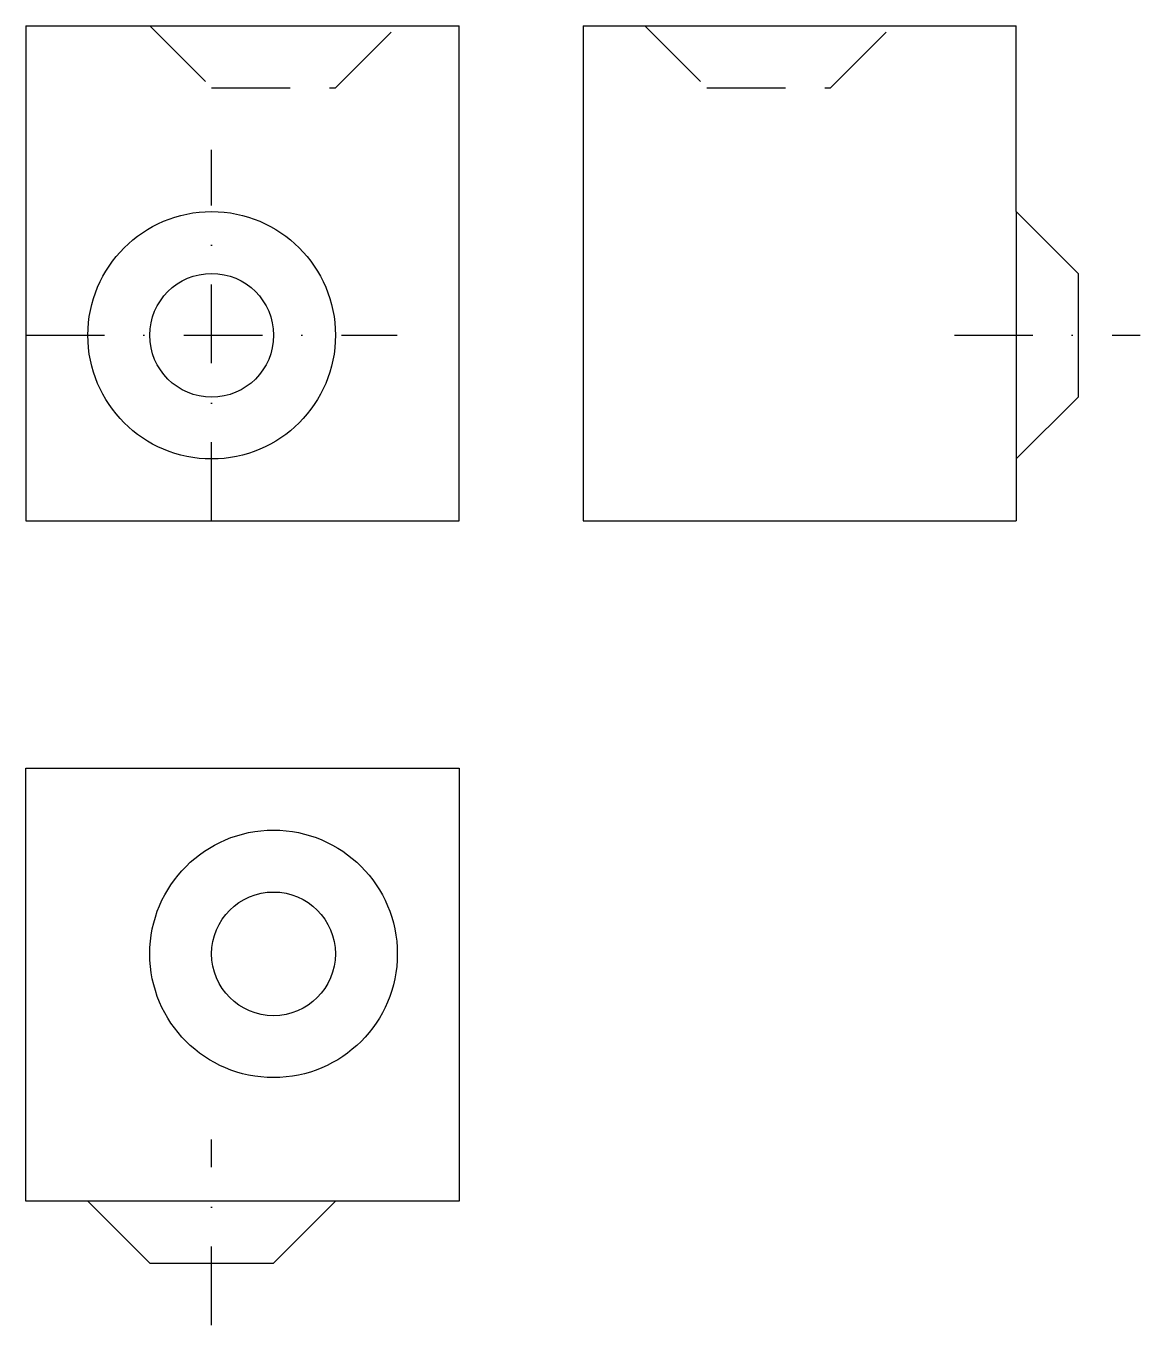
# Model space of a CAD drawing. Header units: millimetres. Extents: x 0 to 180, y -70 to 140.
import ezdxf

# ---------------------------------------------------------------- set-up
doc = ezdxf.new("R2010")
doc.units = ezdxf.units.MM
doc.linetypes.add('DASHDOT', pattern=[25.4, 12.7, -6.35, 0, -6.35])
doc.linetypes.add('DASHED', pattern=[19.05, 12.7, -6.35])
doc.layers.get('0').update_dxf_attribs({"linetype": 'CONTINUOUS', "lineweight": 25, "true_color": 0x000000})

msp = doc.modelspace()

# ---------------------------------------------------------------- linework, layer by layer
for p, q in [((0, 140), (0, 60)), ((0, 140), (20, 140)), ((20, 140), (60, 140)), ((60, 140), (70, 140)), ((70, 60), (70, 140)), ((90, 140), (90, 60)), ((90, 140), (100, 140)), ((100, 140), (140, 140)), ((140, 140), (160, 140)), ((160, 110), (160, 140)), ((160, 110), (170, 100)), ((160, 110), (160, 70)), ((170, 100), (170, 80)), ((170, 80), (160, 70)), ((160, 70), (160, 60)), ((0, 60), (70, 60)), ((90, 60), (160, 60)), ((0, -50), (0, 20)), ((0, 20), (70, 20)), ((70, 20), (70, -50)), ((10, -50), (0, -50)), ((50, -50), (10, -50)), ((10, -50), (20, -60)), ((40, -60), (50, -50)), ((70, -50), (50, -50)), ((20, -60), (40, -60))]:
    msp.add_line(p, q)
at = {"linetype": 'DASHED'}
for p, q in [((20, 140), (30, 130)), ((50, 130), (60, 140)), ((100, 140), (110, 130)), ((130, 130), (140, 140)), ((30, 130), (50, 130)), ((110, 130), (130, 130))]:
    msp.add_line(p, q, dxfattribs=at)
at = {"color": 1, "linetype": 'DASHDOT', "true_color": 0xff0000}
for p, q in [((30, 60), (30, 120)), ((0, 90), (60, 90)), ((150, 90), (180, 90)), ((30, -70), (30, -40))]:
    msp.add_line(p, q, dxfattribs=at)
for centre, radius in [((30, 90), 20), ((30, 90), 10), ((40, -10), 20), ((40, -10), 10)]:
    msp.add_circle(centre, radius)

doc.saveas('drawing.dxf')
